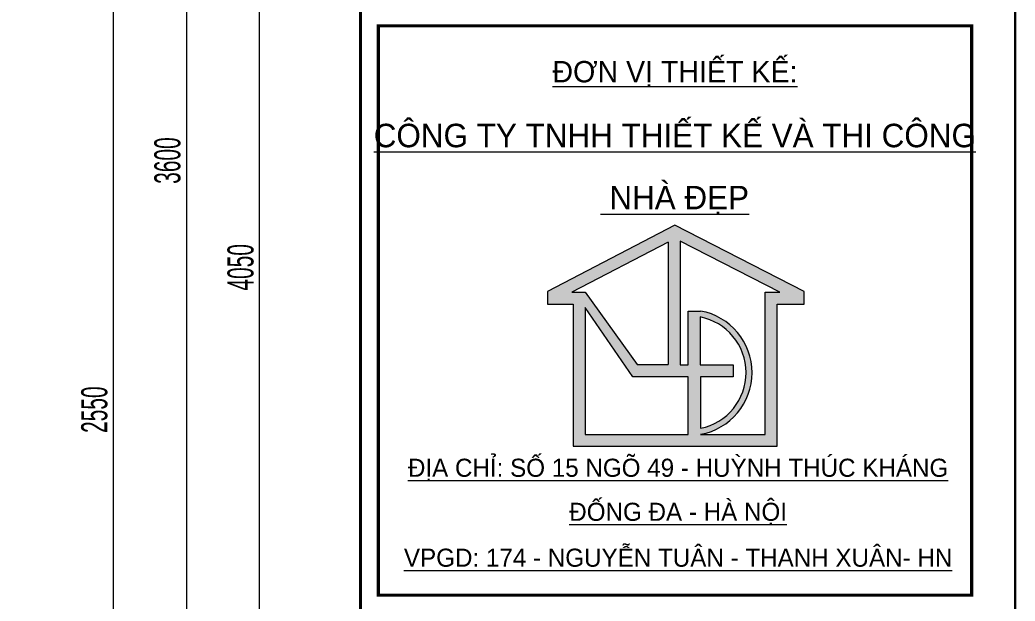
# Model space of a CAD drawing. Header units: millimetres. Extents: x 1336014 to 2939047, y -333549 to -60566.
# Drawn here: x 1424962 to 1427059, y -202435 to -201210 of the extents above; entities that cross this region are included whole.
import ezdxf
from ezdxf.enums import TextEntityAlignment as Align

# ---------------------------------------------------------------- set-up
doc = ezdxf.new("R2010")
doc.units = ezdxf.units.MM
doc.header["$MEASUREMENT"] = 0
for name, color, linetype, lineweight in [('05.Text', 253, 'Continuous', 18), ('08.Dim', 156, 'Continuous', 15), ('09.Hatch', 250, 'Continuous', 5), ('11.Khung bo', 32, 'Continuous', 50), ('12.Khung', 36, 'Continuous', 25)]:
    doc.layers.add(name, color=color, linetype=linetype, lineweight=lineweight)
doc.layers.add('Tpl_Bound', color=1, linetype='Continuous', plot=False)
doc.styles.add('TT5_Text Dim', font='hoatbif.shx', dxfattribs={"width": 0.6})
doc.styles.add('VnAvantH', font='')
doc.styles.get('VnAvantH').set_extended_font_data('.VnAvantH')
doc.dimstyles.new('TT5_Dim 1-25', dxfattribs={"dimscale": 25, "dimtxt": 2.2, "dimasz": 1, "dimexe": 1, "dimexo": 0, "dimgap": 0.5, "dimtad": 1, "dimdec": 0, "dimzin": 0, "dimdsep": 46, "dimtxsty": 'TT5_Text Dim', "dimblk": 'ARCHTICK', "dimcen": 0, "dimdle": 1, "dimclrd": 256, "dimclre": 256, "dimclrt": 1, "dimadec": 0, "dimazin": 0, "dimtfac": 0.015, "dimtdec": 0, "dimtix": 1, "dimtmove": 2, "dimatfit": 3, "dimldrblk": 'DOT', "dimfxl": 1, "dimtolj": 1, "dimtzin": 0, "dimlwd": -1, "dimlwe": -1, "dimarcsym": 1})

# ---------------------------------------------------------------- blocks, each defined once
blk = doc.blocks.new('100')
at = {"layer": '09.Hatch'}
h = blk.add_hatch(color=3, dxfattribs=at)
h.paths.add_polyline_path([(1897638.5, -927179.9), (1897638.5, -927286.8), (1897855.4, -927286.8), (1897855.4, -928484.2), (1898823.6, -928484.2), (1899573.6, -928484.2), (1899573.6, -927286.9), (1899800.7, -927286.9), (1899800.7, -927178.9), (1898712.6, -926620.5)])
h.paths.add_polyline_path([(1898756.1, -926755.6), (1899595.9, -927186.6), (1899473.2, -927186.6), (1899473.2, -928383.9), (1898928.6, -928383.9, 0.834181), (1898928.6, -927344.4), (1898823.6, -927344.4), (1898823.6, -927796.6), (1898756.1, -927796.6)], flags=16)
h.paths.add_polyline_path([(1898655.7, -927796.5), (1898393.2, -927796.5), (1897955.8, -927186.4), (1897843.2, -927186.4), (1898655.7, -926763.3)], flags=16)
h.paths.add_polyline_path([(1898928.6, -928332.8), (1898928.6, -927897.8), (1899202.3, -927897.8), (1899202.3, -927797.5), (1898924.2, -927797.5), (1898924.2, -927394.6, -0.822042)], flags=16)
h.paths.add_polyline_path([(1898357.1, -927897.8), (1898823.6, -927897.8), (1898823.6, -928383.9), (1897955.8, -928383.9), (1897955.8, -927315.8)], flags=16)
at = {"layer": '05.Text'}
for p, q in [((1898712.6, -926620.5), (1897638.5, -927179.9)), ((1899800.7, -927178.9), (1898712.6, -926620.5)), ((1899800.7, -927178.9), (1898712.6, -926620.5)), ((1899800.7, -927178.9), (1898712.6, -926620.5)), ((1899595.9, -927186.6), (1898756.1, -926755.6)), ((1898756.1, -926755.6), (1898756.1, -927796.6)), ((1899595.9, -927186.6), (1898756.1, -926755.6)), ((1898756.1, -926755.6), (1898756.1, -927796.6)), ((1899595.9, -927186.6), (1898756.1, -926755.6)), ((1898756.1, -926755.6), (1898756.1, -927796.6)), ((1898655.7, -926763.3), (1897843.2, -927186.4)), ((1898655.7, -926763.3), (1897843.2, -927186.4)), ((1898655.7, -926763.3), (1897843.2, -927186.4)), ((1898655.7, -926763.3), (1898655.7, -927796.5)), ((1898655.7, -926763.3), (1898655.7, -927796.5)), ((1898655.7, -926763.3), (1898655.7, -927796.5)), ((1897638.5, -927179.9), (1897638.5, -927286.8)), ((1897843.2, -927186.4), (1897955.8, -927186.4)), ((1897955.8, -927186.4), (1897955.8, -927186.4)), ((1897955.8, -927186.4), (1898393.2, -927796.5)), ((1899473.2, -928383.9), (1899473.2, -927186.6)), ((1899473.2, -927186.6), (1899595.9, -927186.6)), ((1899473.2, -928383.9), (1899473.2, -927186.6)), ((1899473.2, -927186.6), (1899595.9, -927186.6)), ((1899473.2, -928383.9), (1899473.2, -927186.6)), ((1899473.2, -927186.6), (1899595.9, -927186.6)), ((1899800.7, -927286.9), (1899800.7, -927178.9)), ((1899800.7, -927286.9), (1899800.7, -927178.9)), ((1899800.7, -927286.9), (1899800.7, -927178.9)), ((1897638.5, -927286.8), (1897855.4, -927286.8)), ((1897855.4, -927286.8), (1897855.4, -928484.2)), ((1897955.8, -927315.8), (1897955.8, -928383.9)), ((1898357.1, -927897.8), (1897955.8, -927315.8)), ((1898823.6, -927796.6), (1898823.6, -927344.4)), ((1898823.6, -927796.6), (1898823.6, -927344.4)), ((1898823.6, -927344.4), (1898928.6, -927344.4)), ((1899573.6, -928484.2), (1899573.6, -927286.9)), ((1899573.6, -927286.9), (1899800.7, -927286.9)), ((1898924.2, -927394.6), (1898924.2, -927797.5)), ((1898393.2, -927796.5), (1898655.7, -927796.5)), ((1898756.1, -927796.6), (1898823.6, -927796.6)), ((1898924.2, -927797.5), (1899202.3, -927797.5)), ((1899202.3, -927797.5), (1899202.3, -927897.8)), ((1898823.6, -927897.8), (1898357.1, -927897.8)), ((1898823.6, -928383.9), (1898823.6, -927897.8)), ((1899202.3, -927897.8), (1898928.6, -927897.8)), ((1898928.6, -927897.8), (1898928.6, -928332.8)), ((1897955.8, -928383.9), (1898823.6, -928383.9)), ((1898928.6, -928383.9), (1899473.2, -928383.9)), ((1897855.4, -928484.2), (1898823.6, -928484.2)), ((1898823.6, -928484.2), (1899573.6, -928484.2))]:
    blk.add_line(p, q, dxfattribs=at)
for radius, start, end in [(528.3, 280.33157, 79.66843), (478.1, 281.42979, 79.11639), (478.1, 281.42979, 79.11639), (478.1, 281.42979, 79.11639)]:
    blk.add_arc((1898833.9, -927864.1), radius, start, end, dxfattribs=at)
at = {"layer": '11.Khung bo', "const_width": 26.7}
for points in [[(1860913, -945239.8), (1860913, -916940.1), (1896062.6, -916940.1), (1896062.6, -945239.8)], [(1860913, -945239.8), (1860913, -916940.1), (1896062.6, -916940.1), (1896062.6, -945239.8)], [(1860913, -945239.8), (1860913, -916940.1), (1896062.6, -916940.1), (1896062.6, -945239.8)], [(1896212.6, -929740), (1901212.6, -929740), (1901212.6, -924940), (1896212.6, -924940)], [(1896212.6, -929740), (1901212.6, -929740), (1901212.6, -924940), (1896212.6, -924940)], [(1896212.6, -929740), (1901212.6, -929740), (1901212.6, -924940), (1896212.6, -924940)]]:
    blk.add_lwpolyline(points, close=True, dxfattribs=at)
at = {"layer": '12.Khung'}
blk.add_lwpolyline([(1901579.2, -945939.8), (1901579.2, -916240.1), (1859579.6, -916240.1), (1859579.6, -945939.8)], close=True, dxfattribs=at)
blk.add_lwpolyline([(1901579.2, -945939.8), (1901579.2, -916240.1), (1859579.6, -916240.1), (1859579.6, -945939.8)], close=True, dxfattribs=at)
blk.add_lwpolyline([(1901579.2, -945939.8), (1901579.2, -916240.1), (1859579.6, -916240.1), (1859579.6, -945939.8)], close=True, dxfattribs=at)
at = {"layer": '05.Text', "style": 'VnAvantH'}
for s, height, p in [('%%U®¬n vÞ thiÕt kÕ:', 179.998, (1898712.6, -925416.4)), ('%%Uc«ng ty tnhh thiÕt kÕ vµ thi c«ng', 197.998, (1898711.5, -925963.6)), ('%%U nhµ ®Ñp', 197.998, (1898711.5, -926487.1)), ('%%U®Þa chØ: sè 15 ngâ 49 - huúnh thóc kh¸ng', 152.459, (1898739.3, -928741.9)), ('%%U®èng ®a - hµ néi', 152.459, (1898739.3, -929113.1)), ('%%Uvpgd: 174 - nguyÔn tu©n - thanh xu©n- hn', 152.459, (1898739.3, -929500.1))]:
    blk.add_text(s, height=height, dxfattribs=at).set_placement(p, align=Align.CENTER)
blk = doc.blocks.new('_ARCHTICK')
at = {"const_width": 0.15}
blk.add_lwpolyline([(-0.5, -0.5), (0.5, 0.5)], dxfattribs=at)
blk = doc.blocks.new('*D1726')
at = {"layer": '08.Dim', "transparency": 16777216}
for p, q in [((1425159.3, -203331.5), (1425159.3, -200731.5)), ((1425026.3, -200756.5), (1425184.3, -200756.5)), ((1425026.3, -203306.5), (1425184.3, -203306.5))]:
    blk.add_line(p, q, dxfattribs=at)
at = {"layer": 'Defpoints', "color": 0, "transparency": 16777216}
for p in [(1425026.3, -200756.5), (1425159.3, -200756.5), (1425026.3, -203306.5)]:
    blk.add_point(p, dxfattribs=at)
at = {"layer": '08.Dim', "transparency": 16777216, "xscale": 25, "yscale": 25, "zscale": 25}
for p, rotation in [((1425159.3, -200756.5), 90), ((1425159.3, -203306.5), 270)]:
    blk.add_blockref('_ARCHTICK', p, dxfattribs=dict(at, rotation=rotation))
at = {"layer": '08.Dim', "color": 1, "transparency": 16777216, "insert": (1425119.3, -202031.5), "char_height": 55, "attachment_point": 5, "rotation": 90, "style": 'TT5_Text Dim'}
blk.add_mtext('\\A1;2550', dxfattribs=at)
blk = doc.blocks.new('_DOT')
blk.add_line((-0.5, 0), (-1, 0))
at = {"const_width": 0.5}
blk.add_lwpolyline([(-0.25, 0, 1), (0.25, 0, 1)], format="xyb", close=True, dxfattribs=at)
blk = doc.blocks.new('*D1730')
at = {"layer": '08.Dim', "transparency": 16777216}
for p, q in [((1425313.3, -199681.5), (1425313.3, -203331.5)), ((1425026.3, -199706.5), (1425338.3, -199706.5)), ((1425026.3, -203306.5), (1425338.3, -203306.5))]:
    blk.add_line(p, q, dxfattribs=at)
at = {"layer": 'Defpoints', "color": 0, "transparency": 16777216}
for p in [(1425026.3, -199706.5), (1425026.3, -203306.5), (1425313.3, -203306.5)]:
    blk.add_point(p, dxfattribs=at)
at = {"layer": '08.Dim', "transparency": 16777216, "xscale": 25, "yscale": 25, "zscale": 25}
for p, rotation in [((1425313.3, -199706.5), 90), ((1425313.3, -203306.5), 270)]:
    blk.add_blockref('_ARCHTICK', p, dxfattribs=dict(at, rotation=rotation))
at = {"layer": '08.Dim', "color": 1, "transparency": 16777216, "insert": (1425273.3, -201506.5), "char_height": 55, "attachment_point": 5, "rotation": 90, "style": 'TT5_Text Dim'}
blk.add_mtext('\\A1;3600', dxfattribs=at)
blk = doc.blocks.new('*D1732')
at = {"layer": '08.Dim', "transparency": 16777216}
for p, q in [((1425467.3, -203781.5), (1425467.3, -199681.5)), ((1425026.3, -199706.5), (1425492.3, -199706.5)), ((1425026.3, -203756.5), (1425492.3, -203756.5))]:
    blk.add_line(p, q, dxfattribs=at)
at = {"layer": 'Defpoints', "color": 0, "transparency": 16777216}
for p in [(1425026.3, -199706.5), (1425467.3, -199706.5), (1425026.3, -203756.5)]:
    blk.add_point(p, dxfattribs=at)
at = {"layer": '08.Dim', "transparency": 16777216, "xscale": 25, "yscale": 25, "zscale": 25}
for p, rotation in [((1425467.3, -199706.5), 90), ((1425467.3, -203756.5), 270)]:
    blk.add_blockref('_ARCHTICK', p, dxfattribs=dict(at, rotation=rotation))
at = {"layer": '08.Dim', "color": 1, "transparency": 16777216, "insert": (1425427.3, -201731.5), "char_height": 55, "attachment_point": 5, "rotation": 90, "style": 'TT5_Text Dim'}
blk.add_mtext('\\A1;4050', dxfattribs=at)

msp = doc.modelspace()

# ---------------------------------------------------------------- linework, layer by layer
at = {"layer": 'Tpl_Bound', "color": 1}
msp.add_lwpolyline([(1416559.1, -206472.4), (1416559.1, -199047.5), (1427059, -199047.5), (1427059, -206472.4)], close=True, dxfattribs=at)

# ---------------------------------------------------------------- block references
at = {"layer": '05.Text', "xscale": 0.25, "yscale": 0.25, "zscale": 0.25}
msp.add_blockref('100', (951664.2, 30012.5), dxfattribs=at)

# ---------------------------------------------------------------- dimensions: what is measured, and where the dimension line sits
at = {"layer": '08.Dim'}
for base, p1, p2, picture, middle in [((1425313.3, -203306.5), (1425026.3, -199706.5), (1425026.3, -203306.5), '*D1730', (1425273.3, -201506.5)), ((1425467.3, -199706.5), (1425026.3, -203756.5), (1425026.3, -199706.5), '*D1732', (1425427.3, -201731.5)), ((1425159.3, -200756.5), (1425026.3, -203306.5), (1425026.3, -200756.5), '*D1726', (1425119.3, -202031.5))]:
    dim = msp.add_linear_dim(base=base, p1=p1, p2=p2, angle=90, dimstyle='TT5_Dim 1-25', dxfattribs=at)
    dim.commit()
    dim.dimension.update_dxf_attribs({"geometry": picture, "text_midpoint": middle})

doc.saveas('drawing.dxf')
